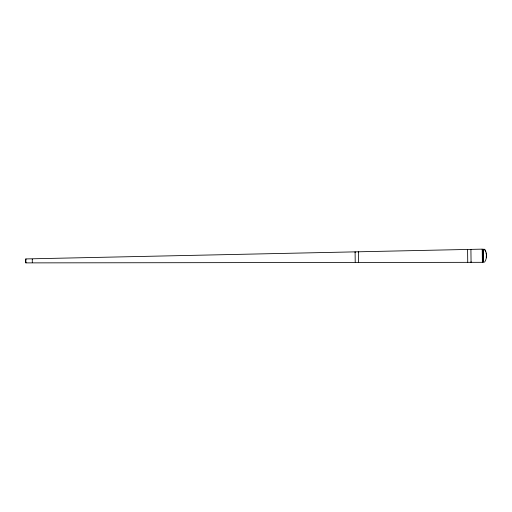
<?xml version="1.0" encoding="UTF-8"?>
<svg xmlns="http://www.w3.org/2000/svg" width="512" height="512" viewBox="0 0 512 512"><rect width="100%" height="100%" fill="white"/><g stroke="black" fill="none" stroke-linecap="round" stroke-linejoin="round"><path stroke-width="0.77" d="M484.531 262.234C487.174 258.771 487.149 252.57 484.378 249.178M25.875 258.931L25.914 262.886L482.381 262.323L482.227 249.133L25.869 258.931L25.875 259.398M484.717 249.37L485.85 251.501M486.234 252.928L486.246 254.176M483.488 249.651L483.482 249.12L483.629 262.31M483.45 261.171L483.462 262.144M482.534 261.184L482.547 262.15M482.368 261.786L482.381 262.323M470.918 249.382L471.066 262.336L471.059 261.811M467.59 249.453L467.731 262.336M358.432 252.243L358.426 251.808L358.547 262.029M355.104 252.314L355.098 251.885L355.213 262.035M483.322 249.811L483.354 252.474M482.406 249.824L482.438 252.486M32.301 262.342C32.32 263.987 32.25 257.792 32.262 259.322M25.613 259.981C25.574 257.216 25.664 264.602 25.632 261.843M486.266 255.686L486.291 257.792M483.354 252.205L483.443 260.621M482.438 252.218L482.534 260.634M483.443 260.25L483.456 261.626M482.528 260.262L482.541 261.632M482.227 249.133L482.234 249.67M25.914 262.419L25.92 262.886M483.328 250.259L483.315 249.293L483.322 250.259M482.413 250.272L482.4 249.299L482.406 250.272"/></g></svg>
